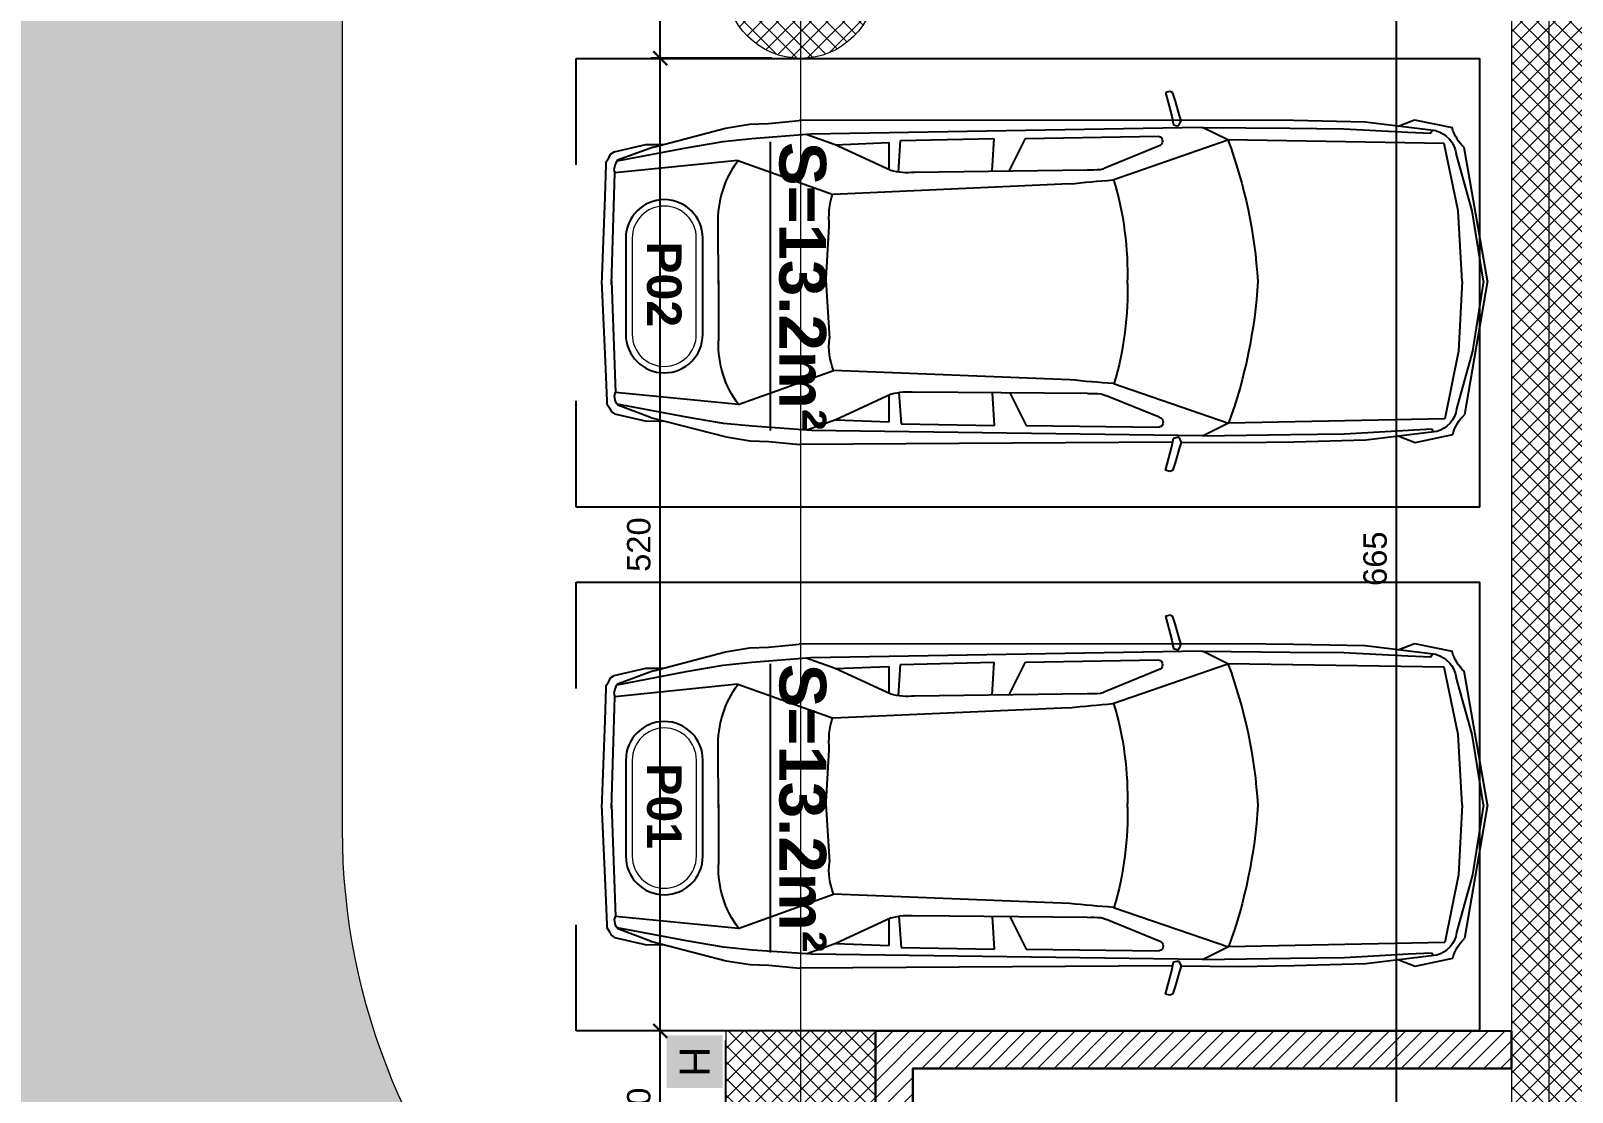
# Model space of a CAD drawing. Header units: centimetres. Extents: x 60496 to 66049, y -55119 to -48212.
# Drawn here: x 64201 to 65025, y -51265 to -50698 of the extents above; entities that cross this region are included whole.
import ezdxf
from ezdxf.enums import TextEntityAlignment as Align

# ---------------------------------------------------------------- set-up
doc = ezdxf.new("R2010")
doc.units = ezdxf.units.CM
doc.header["$LTSCALE"] = 50
doc.header["$MEASUREMENT"] = 0
for name, pattern in [('23486-A01$0${ Chain Double-Dash }', [0]), ('CACHE', [0.375, 0.25, -0.125]), ('CONTINU', [0])]:
    doc.linetypes.add(name, pattern=pattern)
doc.layers.get('0').update_dxf_attribs({"color": 8})
for name, color, linetype in [('BETON COUPE', 3, 'CONTINU'), ('COTE 50ème', 1, 'Continuous'), ('FINI', 251, 'Continuous'), ('PILIER', 7, 'Continuous'), ('TEXTE', 7, 'Continuous')]:
    doc.layers.add(name, color=color, linetype=linetype)
for name, color, linetype, lineweight in [('BETON HACHURE', 253, 'Continuous', 13), ('EXISTANT COUPE', 251, 'Continuous', 40), ('MACONNERIE COUPE', 7, 'Continuous', 30), ('MACONNERIE HACHURE', 253, 'Continuous', 13)]:
    doc.layers.add(name, color=color, linetype=linetype, lineweight=lineweight)
doc.layers.add('HORS GEL', color=7, linetype='CACHE', lineweight=15, true_color=0x00661a)
doc.layers.add('New_2D Drafting - General_Pen_No__4', color=252, linetype='Continuous', lineweight=13, true_color=0x696969)
doc.layers.add('HYPALON', color=7, linetype='Continuous', true_color=0xffaa00)
doc.styles.add('BRMNAMES', font='swisseb.ttf', dxfattribs={"height": 20})
doc.styles.add('RS_TEXT_1.50', font='arial.ttf', dxfattribs={"height": 12.5})
doc.styles.add('RS_TXT_50', font='arial.ttf', dxfattribs={"height": 12.5})
doc.dimstyles.new('RS_50CM_LINEAIRE', dxfattribs={"dimscale": 5, "dimtxt": 12.5, "dimasz": 1.5, "dimexe": 1, "dimexo": 2.5, "dimgap": 1, "dimtad": 1, "dimdec": 1, "dimrnd": 0.5, "dimdsep": 46, "dimtxsty": 'RS_TXT_50', "dimblk1": 'ARCHTICK', "dimblk2": 'ARCHTICK', "dimsah": 1, "dimcen": 2.5, "dimdle": 1, "dimclrt": 4, "dimadec": 0, "dimazin": 2, "dimtfac": 1, "dimtdec": 1, "dimtix": 1, "dimtmove": 2, "dimatfit": 3, "dimfxl": 1, "dimtolj": 1, "dimtzin": 0, "dimarcsym": 0})

# ---------------------------------------------------------------- blocks, each defined once
blk = doc.blocks.new('A$Ce9568e5d')
at = {"layer": 'HORS GEL', "linetype": '23486-A01$0${ Chain Double-Dash }', "ltscale": 1.2}
for p, q in [((1995, -1175), (1995, 1580)), ((2395, 1580), (2395, -4150))]:
    blk.add_line(p, q, dxfattribs=at)
blk = doc.blocks.new('_ArchTick')
at = {"color": 0, "linetype": 'ByBlock', "const_width": 0.15}
blk.add_lwpolyline([(-0.5, -0.5), (0.5, 0.5)], dxfattribs=at)
blk = doc.blocks.new('*D1332')
at = {"layer": 'COTE 50ème', "color": 0, "lineweight": -2, "ltscale": 0.5, "transparency": 16777216}
for p, q in [((64537.82, -51317.36), (64537.82, -51227.36)), ((64560.45, -51232.36), (64532.82, -51232.36)), ((64560.45, -51312.36), (64532.82, -51312.36))]:
    blk.add_line(p, q, dxfattribs=at)
at = {"layer": 'Defpoints', "color": 0, "ltscale": 0.5, "transparency": 16777216}
for p in [(64537.82, -51232.36), (64572.95, -51232.36), (64572.95, -51312.36)]:
    blk.add_point(p, dxfattribs=at)
at = {"layer": 'COTE 50ème', "color": 0, "lineweight": -2, "ltscale": 0.5, "transparency": 16777216, "xscale": 7.5, "yscale": 7.5, "zscale": 7.5}
for p, rotation in [((64537.82, -51232.36), 90), ((64537.82, -51312.36), 270)]:
    blk.add_blockref('_ArchTick', p, dxfattribs=dict(at, rotation=rotation))
at = {"layer": 'COTE 50ème', "color": 4, "ltscale": 0.5, "transparency": 16777216, "insert": (64526.44, -51272.36), "char_height": 12.5, "attachment_point": 5, "rotation": 90, "style": 'RS_TXT_50'}
blk.add_mtext('\\A1;80', dxfattribs=at)
blk = doc.blocks.new('*D1333')
at = {"layer": 'COTE 50ème', "color": 0, "lineweight": -2, "ltscale": 0.5, "transparency": 16777216}
for p, q in [((64537.82, -51237.36), (64537.82, -50707.26)), ((64597.6, -50712.26), (64532.82, -50712.26)), ((64560.45, -51232.36), (64532.82, -51232.36))]:
    blk.add_line(p, q, dxfattribs=at)
at = {"layer": 'Defpoints', "color": 0, "ltscale": 0.5, "transparency": 16777216}
for p in [(64537.82, -50712.26), (64610.1, -50712.26), (64572.95, -51232.36)]:
    blk.add_point(p, dxfattribs=at)
at = {"layer": 'COTE 50ème', "color": 0, "lineweight": -2, "ltscale": 0.5, "transparency": 16777216, "xscale": 7.5, "yscale": 7.5, "zscale": 7.5}
for p, rotation in [((64537.82, -50712.26), 90), ((64537.82, -51232.36), 270)]:
    blk.add_blockref('_ArchTick', p, dxfattribs=dict(at, rotation=rotation))
at = {"layer": 'COTE 50ème', "color": 4, "ltscale": 0.5, "transparency": 16777216, "insert": (64526.44, -50972.31), "char_height": 12.5, "attachment_point": 5, "rotation": 90, "style": 'RS_TXT_50'}
blk.add_mtext('\\A1;520', dxfattribs=at)
blk = doc.blocks.new('*D1334')
at = {"layer": 'COTE 50ème', "color": 0, "lineweight": -2, "ltscale": 0.5, "transparency": 16777216}
for p, q in [((64600.45, -50632.36), (64532.82, -50632.36)), ((64537.82, -50717.26), (64537.82, -50627.36)), ((64597.6, -50712.26), (64532.82, -50712.26))]:
    blk.add_line(p, q, dxfattribs=at)
at = {"layer": 'Defpoints', "color": 0, "ltscale": 0.5, "transparency": 16777216}
for p in [(64537.82, -50632.36), (64612.95, -50632.36), (64610.1, -50712.26)]:
    blk.add_point(p, dxfattribs=at)
at = {"layer": 'COTE 50ème', "color": 0, "lineweight": -2, "ltscale": 0.5, "transparency": 16777216, "xscale": 7.5, "yscale": 7.5, "zscale": 7.5}
for p, rotation in [((64537.82, -50632.36), 90), ((64537.82, -50712.26), 270)]:
    blk.add_blockref('_ArchTick', p, dxfattribs=dict(at, rotation=rotation))
at = {"layer": 'COTE 50ème', "color": 4, "ltscale": 0.5, "transparency": 16777216, "insert": (64526.44, -50672.31), "char_height": 12.5, "attachment_point": 5, "rotation": 90, "style": 'RS_TXT_50'}
blk.add_mtext('\\A1;80', dxfattribs=at)
blk = doc.blocks.new('*D1348')
at = {"layer": 'COTE 50ème', "color": 0, "lineweight": -2, "ltscale": 0.5, "transparency": 16777216}
for p, q in [((64931.5, -51317.36), (64931.5, -50642.36)), ((64980.45, -50647.36), (64926.5, -50647.36)), ((64980.45, -51312.36), (64926.5, -51312.36))]:
    blk.add_line(p, q, dxfattribs=at)
at = {"layer": 'Defpoints', "color": 0, "ltscale": 0.5, "transparency": 16777216}
for p in [(64931.5, -50647.36), (64992.95, -50647.36), (64992.95, -51312.36)]:
    blk.add_point(p, dxfattribs=at)
at = {"layer": 'COTE 50ème', "color": 0, "lineweight": -2, "ltscale": 0.5, "transparency": 16777216, "xscale": 7.5, "yscale": 7.5, "zscale": 7.5}
for p, rotation in [((64931.5, -50647.36), 90), ((64931.5, -51312.36), 270)]:
    blk.add_blockref('_ArchTick', p, dxfattribs=dict(at, rotation=rotation))
at = {"layer": 'COTE 50ème', "color": 4, "ltscale": 0.5, "transparency": 16777216, "insert": (64920.12, -50979.86), "char_height": 12.5, "attachment_point": 5, "rotation": 90, "style": 'RS_TXT_50'}
blk.add_mtext('\\A1;665', dxfattribs=at)
blk = doc.blocks.new('PILIER')
at = {"color": 252}
blk.add_lwpolyline([(1.563, 1.2), (-1.437, 1.2, 1), (-1.437, -1.2), (1.563, -1.2, 1), (1.563, 1.2, -1)], format="xyb", dxfattribs=at)
at = {"color": 10, "lineweight": 20}
blk.add_lwpolyline([(1.563, 1), (-1.437, 1, 1), (-1.437, -1), (1.563, -1, 1)], format="xyb", close=True, dxfattribs=at)
at = {"color": 7, "style": 'BRMNAMES'}
blk.add_attdef('PILIER_TEXTE', text='', height=1.076, dxfattribs=at).set_placement((0, 0), align=Align.MIDDLE_CENTER)

msp = doc.modelspace()

# ---------------------------------------------------------------- hatches: boundary and pattern name
at = {"layer": 'BETON HACHURE', "transparency": 33554585}
h = msp.add_hatch(dxfattribs=at)
h.set_pattern_fill('ANSI37', color=256, scale=50, angle=270, style=0)
h.set_pattern_definition([(315, (-1160.4855, 19655.393), (4.4194174, 4.4194174), []), (45, (-1160.4855, 19655.393), (-4.4194174, 4.4194174), [])])
h.paths.add_polyline_path([(62772.95, -51847.22), (62797.95, -51847.22), (62797.95, -52172.22), (62772.95, -52172.22)], flags=0)
h.paths.add_polyline_path([(62772.95, -51847.22), (62797.95, -51847.22), (62797.95, -52172.22), (62772.95, -52172.22)], flags=0)
h.paths.add_polyline_path([(64952.95, -51987.36), (64952.95, -52037.36), (65032.95, -52037.36), (65032.95, -51987.36)], flags=0)
h.paths.add_polyline_path([(64572.95, -51987.36), (64572.95, -52037.36), (64652.95, -52037.36), (64652.95, -51987.36)], flags=0)
edge = h.paths.add_edge_path(flags=0)
edge.add_arc((64612.95, -50672.36), 40, 0, 360)
edge = h.paths.add_edge_path(flags=0)
edge.add_arc((64612.95, -49997.36), 40, 0, 360)
edge = h.paths.add_edge_path(flags=0)
edge.add_arc((64612.95, -51272.36), 40, 0, 360)
h.paths.add_polyline_path([(65692.87, -49527.22), (61269.11, -49527.22), (60879.82, -54263.92), (65445.45, -54713.51), (65692.87, -54713.51)])
edge = h.paths.add_edge_path(flags=0)
edge.add_arc((64612.95, -51272.36), 40, 0, 360)
h.paths.add_polyline_path([(63397.95, -49552.22), (63397.95, -49972.36), (63422.95, -49972.36), (63422.95, -49552.22), (64992.96, -49552.22), (64992.95, -51312.36), (65032.95, -51312.36), (65032.95, -49552.22), (65667.87, -49552.22), (65667.87, -53452.22), (65032.95, -53452.22), (65032.95, -52057.36), (64992.95, -52057.36), (64992.95, -53477.22), (65667.87, -53477.22), (65667.87, -54685.93), (65459.18, -54688.51), (64660.45, -54610.07), (64660.45, -54122.36), (64635.45, -54122.36), (64635.45, -54607.62), (63330.45, -54479.46), (63330.45, -54122.36), (63305.45, -54122.36), (63305.45, -54477.01), (62117.95, -54360.39), (62117.95, -54122.36), (62067.95, -54122.36), (62067.95, -54355.48), (60906.75, -54241.45), (61082.14, -52107.36), (61287.95, -52107.36), (61287.95, -52057.36), (61086.25, -52057.36), (61088.1, -52037.36), (61287.95, -52037.36), (61287.95, -51987.36), (61092.01, -51987.36), (61148.71, -51297.36), (61287.95, -51297.36), (61287.95, -51247.36), (61152.82, -51247.36), (61198.03, -50697.36), (61287.95, -50697.36), (61287.95, -50647.36), (61202.13, -50647.36), (61292.14, -49552.22), (62070.45, -49552.22), (62070.45, -49972.36), (62095.45, -49972.36), (62095.45, -49552.22)], flags=16)
h.paths.add_polyline_path([(64572.95, -51232.36), (64572.95, -51312.36), (64652.95, -51312.36), (64652.95, -51232.36)], flags=0)
at = {"layer": 'HYPALON', "linetype": 'Continuous', "lineweight": 0, "true_color": 0xed1f24}
msp.add_hatch(color=240, dxfattribs=at).paths.add_polyline_path([(64541.27, -51234.76), (64541.27, -51262.9), (64571.24, -51262.9), (64571.24, -51234.76)])
at = {"layer": 'MACONNERIE HACHURE'}
h = msp.add_hatch(dxfattribs=at)
h.set_pattern_fill('ANSI31', color=256, scale=50, style=0)
h.set_pattern_definition([(45, (0, 9369.2044), (-4.4194174, 4.4194174), [])])
h.paths.add_polyline_path([(61287.95, -54067.36), (61312.95, -54067.36), (61312.95, -54083.38), (61287.95, -54083.63)])
h.paths.add_polyline_path([(62267.95, -50672.36), (62617.95, -50672.36), (62617.95, -50647.36), (62267.95, -50647.36)])
h.paths.add_polyline_path([(62167.95, -50672.36), (62157.95, -50672.36), (62157.95, -50647.36), (62167.95, -50647.36)])
h.paths.add_polyline_path([(63492.95, -53447.36), (63852.95, -53447.36), (63852.95, -53422.36), (63492.95, -53422.36)])
h.paths.add_polyline_path([(63402.95, -53447.36), (63392.95, -53447.36), (63392.95, -53422.36), (63402.95, -53422.36)])
h.paths.add_polyline_path([(62252.95, -52037.36), (62522.95, -52037.36), (62522.95, -52012.36), (62252.95, -52012.36)])
h.paths.add_polyline_path([(63487.95, -52082.36), (63757.95, -52082.36), (63757.95, -52057.36), (63487.95, -52057.36)])
h.paths.add_polyline_path([(61175.41, -53887.22), (60935.87, -53887.22), (60937.92, -53862.22), (61175.41, -53862.22)])
h.paths.add_polyline_path([(61287.95, -54017.36), (61287.95, -53887.22), (61265.41, -53887.22), (61265.41, -53862.22), (61312.95, -53862.22), (61312.95, -54017.36)])
h.paths.add_polyline_path([(61287.95, -54173.63), (61312.95, -54173.63), (61312.95, -54281.34), (61287.95, -54278.88)])
h.paths.add_polyline_path([(60919.84, -54067.36), (60921.89, -54042.36), (61287.95, -54042.36), (61287.95, -54067.36)])
h.paths.add_polyline_path([(65012.95, -52057.36), (65032.95, -52057.36), (65032.95, -52037.36), (65012.95, -52037.36)])
h.paths.add_polyline_path([(63467.95, -52057.36), (63487.95, -52057.36), (63487.95, -52037.36), (63467.95, -52037.36)])
h.paths.add_polyline_path([(62652.95, -52057.36), (62672.95, -52057.36), (62672.95, -52037.36), (62652.95, -52037.36)])
h.paths.add_polyline_path([(62122.95, -52087.36), (62142.95, -52087.36), (62142.95, -52037.36), (62122.95, -52037.36)])
h.paths.add_polyline_path([(63085.45, -51987.36), (63085.45, -52097.36), (63105.45, -52097.36), (63105.45, -52007.36), (63337.95, -52007.36), (63337.95, -51987.36)])
h.paths.add_polyline_path([(63085.45, -52297.36), (63105.45, -52297.36), (63105.45, -52217.36), (63462.95, -52217.36), (63462.95, -52197.36), (63105.45, -52197.36), (63105.45, -52187.36), (63085.45, -52187.36)])
h.paths.add_polyline_path([(63085.45, -52497.36), (63105.45, -52497.36), (63105.45, -52417.36), (63462.95, -52417.36), (63462.95, -52397.36), (63105.45, -52397.36), (63105.45, -52387.36), (63085.45, -52387.36)])
h.paths.add_polyline_path([(62925.45, -52797.36), (62925.45, -52787.36), (62905.45, -52787.36), (62905.45, -52797.36), (62672.95, -52797.36), (62672.95, -52817.36), (63357.95, -52817.36), (63357.95, -52797.36), (63105.45, -52797.36), (63105.45, -52787.36), (63085.45, -52787.36), (63085.45, -52797.36)])
h.paths.add_polyline_path([(62925.45, -52697.36), (62925.45, -52587.36), (62905.45, -52587.36), (62905.45, -52597.36), (62542.95, -52597.36), (62542.95, -52617.36), (62905.45, -52617.36), (62905.45, -52697.36)])
h.paths.add_polyline_path([(62925.45, -52497.36), (62925.45, -52387.36), (62905.45, -52387.36), (62905.45, -52397.36), (62542.95, -52397.36), (62542.95, -52417.36), (62905.45, -52417.36), (62905.45, -52497.36)])
h.paths.add_polyline_path([(62925.45, -52187.36), (62905.45, -52187.36), (62905.45, -52197.36), (62542.95, -52197.36), (62542.95, -52217.36), (62905.45, -52217.36), (62905.45, -52297.36), (62925.45, -52297.36)])
h.paths.add_polyline_path([(62925.45, -51977.36), (62905.45, -51977.36), (62905.45, -51987.36), (62672.95, -51987.36), (62672.95, -52007.36), (62905.45, -52007.36), (62905.45, -52097.36), (62925.45, -52097.36)])
h.paths.add_polyline_path([(62905.45, -51887.36), (62925.45, -51887.36), (62925.45, -51777.36), (62905.45, -51777.36), (62905.45, -51787.36), (62547.95, -51787.36), (62547.95, -51807.36), (62905.45, -51807.36)])
h.paths.add_polyline_path([(63852.95, -52777.36), (63877.95, -52777.36), (63877.95, -52797.36), (63852.95, -52797.36)])
h.paths.add_polyline_path([(62617.95, -51317.36), (62642.95, -51317.36), (62642.95, -51297.36), (62617.95, -51297.36)])
h.paths.add_polyline_path([(63852.95, -52677.36), (63852.95, -52637.36), (63757.95, -52637.36), (63757.95, -52562.36), (63782.95, -52562.36), (63782.95, -52627.36), (63852.95, -52627.36), (63852.95, -52541.36), (63782.95, -52541.36), (63782.95, -52516.36), (63877.95, -52516.36), (63877.95, -52677.36)])
h.paths.add_polyline_path([(62617.95, -51417.36), (62617.95, -51457.36), (62522.95, -51457.36), (62522.95, -51532.36), (62547.95, -51532.36), (62547.95, -51467.36), (62617.95, -51467.36), (62617.95, -51553.36), (62547.95, -51553.36), (62547.95, -51578.36), (62905.45, -51578.36), (62905.45, -51687.36), (62925.45, -51687.36), (62925.45, -51558.36), (62642.95, -51558.36), (62642.95, -51417.36)])
h.paths.add_polyline_path([(64672.95, -51934.86), (64652.95, -51934.86), (64652.95, -52037.36), (64952.95, -52037.36), (64952.95, -52017.36), (64672.95, -52017.36)])
h.paths.add_polyline_path([(64672.95, -51334.86), (64652.95, -51334.86), (64652.95, -51232.36), (64992.95, -51232.37), (64992.95, -51252.36), (64672.95, -51252.36)])
h.paths.add_polyline_path([(62522.95, -53323.39), (62542.95, -53323.39), (62542.95, -52847.36), (62522.95, -52847.36)])
h.paths.add_polyline_path([(62097.95, -53222.36), (62117.95, -53222.36), (62117.95, -52927.36), (62097.95, -52927.36)])
h.paths.add_polyline_path([(62201.29, -51192.36), (62157.95, -51192.36), (62157.95, -51152.36), (62201.29, -51152.36)])
h.paths.add_polyline_path([(62367.95, -51192.36), (62327.95, -51192.36), (62327.95, -51152.36), (62367.95, -51152.36)])
h.paths.add_polyline_path([(62574.62, -51192.36), (62617.95, -51192.36), (62617.95, -51152.36), (62574.62, -51152.36)])
h.paths.add_polyline_path([(62407.95, -51192.36), (62447.95, -51192.36), (62447.95, -51152.36), (62407.95, -51152.36)])
h.paths.add_polyline_path([(63809.62, -52902.36), (63852.95, -52902.36), (63852.95, -52942.36), (63809.62, -52942.36)])
h.paths.add_polyline_path([(63642.95, -52902.36), (63682.95, -52902.36), (63682.95, -52942.36), (63642.95, -52942.36)])
h.paths.add_polyline_path([(63436.29, -52902.36), (63392.95, -52902.36), (63392.95, -52942.36), (63436.29, -52942.36)])
h.paths.add_polyline_path([(63602.95, -52902.36), (63562.95, -52902.36), (63562.95, -52942.36), (63602.95, -52942.36)])
h.paths.add_polyline_path([(62356.29, -52412.36), (62332.95, -52412.36), (62332.95, -52392.36), (62356.29, -52392.36)])
h.paths.add_polyline_path([(62522.95, -52412.36), (62482.95, -52412.36), (62482.95, -52392.36), (62522.95, -52392.36)])
h.paths.add_polyline_path([(62141.29, -52412.36), (62117.95, -52412.36), (62117.95, -52392.36), (62141.29, -52392.36)])
h.paths.add_polyline_path([(62307.95, -52412.36), (62267.95, -52412.36), (62267.95, -52392.36), (62307.95, -52392.36)])
h.paths.add_polyline_path([(62097.95, -52518.36), (62117.95, -52518.36), (62117.95, -52412.36), (62097.95, -52412.36)])
h.paths.add_polyline_path([(62097.95, -52797.36), (62117.95, -52797.36), (62117.95, -52737.36), (62097.95, -52737.36)])
h.paths.add_polyline_path([(62522.95, -52797.36), (62542.95, -52797.36), (62542.95, -52412.36), (62522.95, -52412.36)])
h.paths.add_polyline_path([(63392.95, -52797.36), (63392.95, -52637.36), (63487.95, -52637.36), (63487.95, -52562.36), (63462.95, -52562.36), (63462.95, -52627.36), (63392.95, -52627.36), (63392.95, -52541.36), (63462.95, -52541.36), (63462.95, -52516.36), (63367.95, -52516.36), (63367.95, -52597.36), (63105.45, -52597.36), (63105.45, -52587.36), (63085.45, -52587.36), (63085.45, -52697.36), (63105.45, -52697.36), (63105.45, -52617.36), (63367.95, -52617.36), (63367.95, -52797.36)])
h.paths.add_polyline_path([(62157.95, -51297.36), (62157.95, -51457.36), (62252.95, -51457.36), (62252.95, -51532.36), (62227.95, -51532.36), (62227.95, -51467.36), (62157.95, -51467.36), (62157.95, -51553.36), (62227.95, -51553.36), (62227.95, -51578.36), (62132.95, -51578.36), (62132.95, -51297.36)])
at = {"layer": 'New_2D Drafting - General_Pen_No__4', "linetype": 'Continuous', "lineweight": 0, "true_color": 0xc7c8ca, "transparency": 33554546}
h = msp.add_hatch(color=9, dxfattribs=at)
edge = h.paths.add_edge_path()
edge.add_line((64367.95, -51124.86), (64367.95, -50634.86))
edge.add_arc((63907.95, -50634.86), 460, 0, 90)
edge.add_line((63907.95, -50174.86), (62122.95, -50174.86))
edge.add_arc((62122.95, -50634.86), 460, 90, 180)
edge.add_line((61662.95, -50634.86), (61662.95, -53323.54))
edge.add_arc((62122.95, -53323.54), 460, 180, 266.91954)
edge.add_line((62098.23, -53782.88), (64199.36, -53895.95))
edge.add_line((64199.36, -53895.95), (64906.1, -53933.99))
edge.add_arc((64899.76, -54067.76), 133.92, 4.03594, 87.28895, ccw=False)
edge.add_line((65033.35, -54058.33), (65587.47, -54035.81))
edge.add_arc((64922.41, -54349.93), 735.52, 25.28163, 89.98749)
edge.add_line((64922.57, -53614.41), (64699.15, -53602.39))
edge.add_arc((64717.95, -53252.89), 350, 180, 266.91954, ccw=False)
edge.add_line((64367.95, -53252.89), (64367.95, -52144.86))
edge.add_arc((64717.95, -52144.86), 350, 90, 180, ccw=False)
edge.add_line((64717.95, -51794.86), (64722.95, -51794.86))
edge.add_arc((64722.95, -52144.86), 350, 6.15064, 90, ccw=False)
edge.add_line((65070.94, -52107.36), (65667.87, -52107.36))
edge.add_line((65667.87, -52107.36), (65667.87, -49527.22))
edge.add_line((65667.87, -49527.22), (65072.95, -49527.22))
edge.add_line((65072.95, -49527.22), (65072.95, -51124.86))
edge.add_arc((64722.95, -51124.86), 350, -90, 0, ccw=False)
edge.add_line((64722.95, -51474.86), (64717.95, -51474.86))
edge.add_arc((64717.95, -51124.86), 350, 180, 270, ccw=False)
edge = h.paths.add_edge_path(flags=16)
edge.add_arc((63697.95, -53198), 350, -93.08046, 0, ccw=False)
edge.add_line((63679.15, -53547.49), (62314.15, -53474.03))
edge.add_arc((62332.95, -53124.54), 350, 180, 266.91954, ccw=False)
edge.add_line((61982.95, -53124.54), (61982.95, -50844.86))
edge.add_arc((62332.95, -50844.86), 350, 90, 180, ccw=False)
edge.add_line((62332.95, -50494.86), (63697.95, -50494.86))
edge.add_arc((63697.95, -50844.86), 350, 0, 90, ccw=False)
edge.add_line((64047.95, -50844.86), (64047.95, -53198))

# ---------------------------------------------------------------- linework, layer by layer
at = {"layer": 'BETON COUPE', "lineweight": 5}
msp.add_lwpolyline([(61287.95, -51297.36), (61287.95, -51247.36), (61152.82, -51247.36), (61198.03, -50697.36), (61287.95, -50697.36), (61287.95, -50647.36), (61202.13, -50647.36), (61292.14, -49552.22), (62070.45, -49552.22), (62070.45, -49972.36), (62095.45, -49972.36), (62095.45, -49552.22), (63397.95, -49552.22), (63397.95, -49972.36), (63422.95, -49972.36), (63422.95, -49552.22), (64992.96, -49552.22), (64992.95, -51312.36)], dxfattribs=at)
msp.add_lwpolyline([(64572.95, -51232.36), (64572.95, -51312.36), (64652.95, -51312.36), (64652.95, -51232.36)], close=True, dxfattribs=at)
at = {"layer": 'BETON COUPE', "lineweight": 5, "ltscale": 0.5}
msp.add_circle((64612.95, -50672.36), 40, dxfattribs=at)
at = {"layer": 'EXISTANT COUPE', "lineweight": 5}
for points in [[(65627.87, -52107.36), (65627.87, -49527.22), (65072.95, -49527.22), (65072.95, -51124.86, -0.414214), (64722.95, -51474.86)], [(64717.95, -51474.86, -0.414214), (64367.95, -51124.86), (64367.95, -51124.86), (64367.95, -50634.86, 0.414214), (63907.95, -50174.86), (62122.95, -50174.86, 0.414214), (61662.95, -50634.86), (61662.95, -53323.54, 0.398553)]]:
    msp.add_lwpolyline(points, format="xyb", dxfattribs=at)
at = {"layer": 'FINI'}
for p, q in [((64492.95, -50769.2), (64492.95, -50712.36)), ((64492.95, -50712.36), (64976.11, -50712.36)), ((64976.11, -50952.36), (64976.11, -50712.36)), ((64808.06, -50730.57), (64811.4, -50743.34)), ((64810.34, -50730.09), (64808.08, -50730.68)), ((64811.71, -50730.53), (64810.34, -50730.09)), ((64812.18, -50731.44), (64811.71, -50730.53)), ((64813.13, -50734.63), (64812.18, -50731.44)), ((64815.5, -50742.83), (64813.13, -50734.63)), ((64534.24, -50759.77), (64572.76, -50749.67)), ((64572.76, -50749.67), (64585.59, -50747.52)), ((64585.59, -50747.52), (64595.65, -50747.17)), ((64595.65, -50747.17), (64612.13, -50745.52)), ((64846.7, -50745.33), (64612.13, -50745.52)), ((64827.45, -50749.23), (64618.45, -50752.91)), ((64811.89, -50745.66), (64811.38, -50745.66)), ((64811.4, -50743.34), (64812.36, -50747.9)), ((64812.36, -50747.9), (64814.19, -50748.34)), ((64814.19, -50748.34), (64815.11, -50748.33)), ((64815.11, -50748.33), (64816.45, -50745.57)), ((64816.45, -50745.57), (64815.5, -50742.83)), ((64827.45, -50749.23), (64874.54, -50749.75)), ((64841.39, -50755.98), (64827.83, -50749.24)), ((64876.41, -50745.65), (64846.7, -50745.33)), ((64874.54, -50749.75), (64903.34, -50750.06)), ((64914.81, -50746.52), (64876.41, -50745.65)), ((64903.34, -50750.06), (64937.62, -50751.8)), ((64952.71, -50751.05), (64914.81, -50746.52)), ((64932.48, -50748.63), (64941.09, -50745.17)), ((64941.09, -50745.17), (64961.25, -50749.37)), ((64949.96, -50752.39), (64950.76, -50750.82)), ((64513.18, -50762.28), (64530.14, -50758.35)), ((64530.14, -50758.35), (64539.27, -50758.45)), ((64571.31, -50756.97), (64551.61, -50760.41)), ((64586.87, -50755.31), (64571.31, -50756.97)), ((64618.45, -50752.91), (64586.87, -50755.31)), ((64631.36, -50758.54), (64615.94, -50753.1)), ((64631.36, -50758.54), (64660, -50757.42)), ((64661.09, -50772.27), (64631.36, -50758.54)), ((64660, -50757.42), (64660.03, -50771.65)), ((64665.2, -50773.12), (64666.36, -50756.35)), ((64666.36, -50756.35), (64716.22, -50755.18)), ((64716.22, -50755.18), (64715.22, -50772.74)), ((64724.5, -50772.62), (64733.19, -50755.15)), ((64733.19, -50755.15), (64804.26, -50753.94)), ((64779.91, -50777.33), (64841.39, -50755.98)), ((64957.03, -50757.87), (64841.39, -50755.98)), ((64937.62, -50751.8), (64949.96, -50752.39)), ((64964.53, -50793.92), (64957.03, -50757.87)), ((64509.01, -50767.72), (64510.4, -50765.45)), ((64510.4, -50765.45), (64511.34, -50763.63)), ((64511.34, -50763.63), (64513.18, -50762.28)), ((64579.41, -50766.92), (64513.64, -50773.63)), ((64514.96, -50766.87), (64514.03, -50768.23)), ((64551.61, -50760.41), (64514.6, -50767.4)), ((64534.24, -50759.77), (64514.96, -50766.87)), ((64579.27, -50766.93), (64630.35, -50785.06)), ((64804.27, -50759.24), (64775.65, -50770.97)), ((64971.95, -50793.9), (64963.4, -50763.16)), ((64980.21, -50831.38), (64967.64, -50759.97)), ((64508.36, -50786.38), (64508.99, -50769.09)), ((64508.99, -50769.09), (64509.01, -50767.72)), ((64511.83, -50833.33), (64513.64, -50773.63)), ((64513.56, -50769.6), (64513.08, -50771.88)), ((64513.08, -50771.88), (64513.64, -50773.63)), ((64514.03, -50768.23), (64513.56, -50769.6)), ((64766.11, -50772.05), (64673.82, -50773.3)), ((64756.58, -50779.5), (64630.35, -50785.06)), ((64506.54, -50833.34), (64508.36, -50786.38)), ((64966.63, -50831.41), (64964.53, -50793.92)), ((64978.11, -50831.39), (64971.95, -50793.9)), ((64568.92, -50833.21), (64568.86, -50801.1)), ((64626.44, -50833.11), (64628.26, -50802.04)), ((64506.53, -50831.38), (64508.55, -50878.34)), ((64511.83, -50831.37), (64513.88, -50891.06)), ((64568.92, -50831.25), (64568.98, -50863.36)), ((64626.44, -50831.12), (64628.39, -50862.18)), ((64966.63, -50831.41), (64964.68, -50868.91)), ((64980.21, -50831.38), (64967.94, -50902.85)), ((64978.11, -50831.39), (64972.11, -50868.9)), ((64964.68, -50868.91), (64957.33, -50904.99)), ((64972.11, -50868.9), (64963.69, -50899.68)), ((64508.55, -50878.34), (64509.25, -50895.62)), ((64579.54, -50897.49), (64630.54, -50879.15)), ((64756.79, -50884.19), (64630.54, -50879.15)), ((64665.44, -50890.95), (64666.67, -50907.72)), ((64766.36, -50891.6), (64674.06, -50890.73)), ((64780.14, -50886.27), (64841.71, -50907.36)), ((64492.95, -50952.36), (64492.95, -50895.52)), ((64509.25, -50895.62), (64509.27, -50896.99)), ((64509.27, -50896.99), (64510.68, -50899.26)), ((64513.33, -50892.82), (64513.88, -50891.06)), ((64513.82, -50895.09), (64513.33, -50892.82)), ((64514.3, -50896.46), (64513.82, -50895.09)), ((64579.68, -50897.5), (64513.88, -50891.06)), ((64515.23, -50897.82), (64514.3, -50896.46)), ((64551.91, -50904.13), (64514.87, -50897.29)), ((64532.71, -50904.41), (64515.23, -50897.82)), ((64661.33, -50891.82), (64631.66, -50905.67)), ((64660.3, -50906.67), (64660.27, -50892.31)), ((64716.53, -50908.67), (64715.46, -50891.12)), ((64724.74, -50891.21), (64733.51, -50908.64)), ((64804.57, -50904.25), (64775.91, -50892.64)), ((64510.68, -50899.26), (64511.62, -50901.07)), ((64511.62, -50901.07), (64513.47, -50902.42)), ((64513.47, -50902.42), (64530.45, -50906.28)), ((64530.45, -50906.28), (64539.44, -50906.14)), ((64532.71, -50904.41), (64573.1, -50914.78)), ((64571.62, -50907.49), (64551.91, -50904.13)), ((64631.66, -50905.67), (64616.27, -50911.17)), ((64631.66, -50905.67), (64660.3, -50906.67)), ((64841.71, -50907.36), (64828.18, -50914.16)), ((64957.33, -50904.99), (64841.71, -50907.36)), ((64587.19, -50909.08), (64571.62, -50907.49)), ((64573.1, -50914.78), (64585.94, -50916.88)), ((64618.78, -50911.35), (64587.19, -50909.08)), ((64827.79, -50914.16), (64618.78, -50911.35)), ((64666.67, -50907.72), (64716.53, -50908.67)), ((64733.51, -50908.64), (64804.58, -50909.55)), ((64811.4, -50919.94), (64812.36, -50915.37)), ((64812.36, -50915.37), (64814.19, -50914.94)), ((64814.19, -50914.94), (64815.11, -50914.95)), ((64815.11, -50914.95), (64816.45, -50917.7)), ((64827.79, -50914.16), (64874.88, -50913.46)), ((64874.88, -50913.46), (64903.68, -50913.02)), ((64903.68, -50913.02), (64937.95, -50911.14)), ((64953.05, -50911.83), (64915.16, -50916.51)), ((64932.82, -50914.33), (64941.45, -50917.76)), ((64937.95, -50911.14), (64950.28, -50910.5)), ((64941.45, -50917.76), (64961.59, -50913.47)), ((64950.28, -50910.5), (64951.1, -50912.07)), ((64585.94, -50916.88), (64596, -50917.18)), ((64596, -50917.18), (64612.49, -50918.76)), ((64811.38, -50917.61), (64612.49, -50918.76)), ((64808.06, -50932.7), (64811.4, -50919.94)), ((64811.89, -50917.61), (64811.38, -50917.61)), ((64815.5, -50920.44), (64813.13, -50928.64)), ((64816.45, -50917.7), (64815.5, -50920.44)), ((64847.05, -50917.99), (64816.45, -50917.66)), ((64876.77, -50917.54), (64847.05, -50917.99)), ((64915.16, -50916.51), (64876.77, -50917.54)), ((64812.18, -50931.83), (64811.71, -50932.74)), ((64813.13, -50928.64), (64812.18, -50931.83)), ((64810.34, -50933.18), (64808.08, -50932.6)), ((64811.71, -50932.74), (64810.34, -50933.18)), ((64976.11, -50952.36), (64492.95, -50952.36)), ((64492.95, -51049.2), (64492.95, -50992.36)), ((64492.95, -50992.36), (64976.11, -50992.36)), ((64976.11, -51232.36), (64976.11, -50992.36)), ((64808.06, -51010.57), (64811.4, -51023.34)), ((64810.34, -51010.09), (64808.08, -51010.68)), ((64811.71, -51010.53), (64810.34, -51010.09)), ((64812.18, -51011.44), (64811.71, -51010.53)), ((64813.13, -51014.63), (64812.18, -51011.44)), ((64815.5, -51022.83), (64813.13, -51014.63)), ((64816.45, -51025.57), (64815.5, -51022.83)), ((64534.24, -51039.77), (64572.76, -51029.67)), ((64572.76, -51029.67), (64585.59, -51027.52)), ((64585.59, -51027.52), (64595.65, -51027.17)), ((64595.65, -51027.17), (64612.13, -51025.52)), ((64846.7, -51025.33), (64612.13, -51025.52)), ((64827.45, -51029.23), (64618.45, -51032.91)), ((64811.89, -51025.66), (64811.38, -51025.66)), ((64811.4, -51023.34), (64812.36, -51027.9)), ((64812.36, -51027.9), (64814.19, -51028.34)), ((64814.19, -51028.34), (64815.11, -51028.33)), ((64815.11, -51028.33), (64816.45, -51025.57)), ((64827.45, -51029.23), (64874.54, -51029.75)), ((64841.39, -51035.98), (64827.83, -51029.24)), ((64876.41, -51025.65), (64846.7, -51025.33)), ((64874.54, -51029.75), (64903.34, -51030.06)), ((64914.81, -51026.52), (64876.41, -51025.65)), ((64903.34, -51030.06), (64937.62, -51031.8)), ((64952.71, -51031.05), (64914.81, -51026.52)), ((64932.48, -51028.63), (64941.09, -51025.17)), ((64941.09, -51025.17), (64961.25, -51029.37)), ((64949.96, -51032.39), (64950.76, -51030.82)), ((64513.18, -51042.28), (64530.14, -51038.35)), ((64530.14, -51038.35), (64539.27, -51038.45)), ((64571.31, -51036.97), (64551.61, -51040.41)), ((64586.87, -51035.31), (64571.31, -51036.97)), ((64618.45, -51032.91), (64586.87, -51035.31)), ((64631.36, -51038.54), (64615.94, -51033.1)), ((64631.36, -51038.54), (64660, -51037.42)), ((64661.09, -51052.27), (64631.36, -51038.54)), ((64660, -51037.42), (64660.03, -51051.65)), ((64665.2, -51053.12), (64666.36, -51036.35)), ((64666.36, -51036.35), (64716.22, -51035.18)), ((64716.22, -51035.18), (64715.22, -51052.74)), ((64724.5, -51052.62), (64733.19, -51035.15)), ((64733.19, -51035.15), (64804.26, -51033.94)), ((64804.27, -51039.24), (64775.65, -51050.97)), ((64779.91, -51057.33), (64841.39, -51035.98)), ((64957.03, -51037.87), (64841.39, -51035.98)), ((64937.62, -51031.8), (64949.96, -51032.39)), ((64964.53, -51073.92), (64957.03, -51037.87)), ((64509.01, -51047.72), (64510.4, -51045.45)), ((64510.4, -51045.45), (64511.34, -51043.63)), ((64511.34, -51043.63), (64513.18, -51042.28)), ((64579.41, -51046.92), (64513.64, -51053.63)), ((64514.96, -51046.87), (64514.03, -51048.23)), ((64551.61, -51040.41), (64514.6, -51047.4)), ((64534.24, -51039.77), (64514.96, -51046.87)), ((64579.27, -51046.93), (64630.35, -51065.06)), ((64971.95, -51073.9), (64963.4, -51043.16)), ((64980.21, -51111.38), (64967.64, -51039.97)), ((64508.36, -51066.38), (64508.99, -51049.09)), ((64508.99, -51049.09), (64509.01, -51047.72)), ((64511.83, -51113.33), (64513.64, -51053.63)), ((64513.56, -51049.6), (64513.08, -51051.88)), ((64513.08, -51051.88), (64513.64, -51053.63)), ((64514.03, -51048.23), (64513.56, -51049.6)), ((64766.11, -51052.05), (64673.82, -51053.3)), ((64756.58, -51059.5), (64630.35, -51065.06)), ((64506.54, -51113.34), (64508.36, -51066.38)), ((64966.63, -51111.41), (64964.53, -51073.92)), ((64978.11, -51111.39), (64971.95, -51073.9)), ((64568.92, -51113.21), (64568.86, -51081.1)), ((64626.44, -51113.11), (64628.26, -51082.04)), ((64506.53, -51111.38), (64508.55, -51158.34)), ((64511.83, -51111.37), (64513.88, -51171.06)), ((64568.92, -51111.25), (64568.98, -51143.36)), ((64626.44, -51111.12), (64628.39, -51142.18)), ((64966.63, -51111.41), (64964.68, -51148.91)), ((64980.21, -51111.38), (64967.94, -51182.85)), ((64978.11, -51111.39), (64972.11, -51148.9)), ((64964.68, -51148.91), (64957.33, -51184.99)), ((64972.11, -51148.9), (64963.69, -51179.68)), ((64508.55, -51158.34), (64509.25, -51175.62)), ((64579.54, -51177.49), (64630.54, -51159.15)), ((64756.79, -51164.19), (64630.54, -51159.15)), ((64513.33, -51172.82), (64513.88, -51171.06)), ((64579.68, -51177.5), (64513.88, -51171.06)), ((64665.44, -51170.95), (64666.67, -51187.72)), ((64766.36, -51171.6), (64674.06, -51170.73)), ((64716.53, -51188.67), (64715.46, -51171.12)), ((64780.14, -51166.27), (64841.71, -51187.36)), ((64492.95, -51232.36), (64492.95, -51175.52)), ((64509.25, -51175.62), (64509.27, -51176.99)), ((64509.27, -51176.99), (64510.68, -51179.26)), ((64510.68, -51179.26), (64511.62, -51181.07)), ((64513.82, -51175.09), (64513.33, -51172.82)), ((64514.3, -51176.46), (64513.82, -51175.09)), ((64515.23, -51177.82), (64514.3, -51176.46)), ((64551.91, -51184.13), (64514.87, -51177.29)), ((64532.71, -51184.41), (64515.23, -51177.82)), ((64661.33, -51171.82), (64631.66, -51185.67)), ((64660.3, -51186.67), (64660.27, -51172.31)), ((64724.74, -51171.21), (64733.51, -51188.64)), ((64804.57, -51184.25), (64775.91, -51172.64)), ((64511.62, -51181.07), (64513.47, -51182.42)), ((64513.47, -51182.42), (64530.45, -51186.28)), ((64530.45, -51186.28), (64539.44, -51186.14)), ((64532.71, -51184.41), (64573.1, -51194.78)), ((64571.62, -51187.49), (64551.91, -51184.13)), ((64587.19, -51189.08), (64571.62, -51187.49)), ((64631.66, -51185.67), (64616.27, -51191.17)), ((64631.66, -51185.67), (64660.3, -51186.67)), ((64841.71, -51187.36), (64828.18, -51194.16)), ((64957.33, -51184.99), (64841.71, -51187.36)), ((64573.1, -51194.78), (64585.94, -51196.88)), ((64618.78, -51191.35), (64587.19, -51189.08)), ((64827.79, -51194.16), (64618.78, -51191.35)), ((64666.67, -51187.72), (64716.53, -51188.67)), ((64733.51, -51188.64), (64804.58, -51189.55)), ((64811.4, -51199.94), (64812.36, -51195.37)), ((64812.36, -51195.37), (64814.19, -51194.94)), ((64814.19, -51194.94), (64815.11, -51194.95)), ((64815.11, -51194.95), (64816.45, -51197.71)), ((64827.79, -51194.16), (64874.88, -51193.46)), ((64874.88, -51193.46), (64903.68, -51193.02)), ((64903.68, -51193.02), (64937.95, -51191.14)), ((64953.05, -51191.83), (64915.16, -51196.51)), ((64932.82, -51194.33), (64941.45, -51197.76)), ((64937.95, -51191.14), (64950.28, -51190.5)), ((64941.45, -51197.76), (64961.59, -51193.47)), ((64950.28, -51190.5), (64951.1, -51192.07)), ((64585.94, -51196.88), (64596, -51197.18)), ((64596, -51197.18), (64612.49, -51198.76)), ((64811.38, -51197.61), (64612.49, -51198.76)), ((64808.06, -51212.7), (64811.4, -51199.94)), ((64811.89, -51197.61), (64811.38, -51197.61)), ((64815.5, -51200.44), (64813.13, -51208.64)), ((64816.45, -51197.71), (64815.5, -51200.44)), ((64847.05, -51197.99), (64816.45, -51197.66)), ((64876.77, -51197.54), (64847.05, -51197.99)), ((64915.16, -51196.51), (64876.77, -51197.54)), ((64812.18, -51211.83), (64811.71, -51212.74)), ((64813.13, -51208.64), (64812.18, -51211.83)), ((64810.34, -51213.18), (64808.08, -51212.6)), ((64811.71, -51212.74), (64810.34, -51213.18)), ((64976.11, -51232.36), (64492.95, -51232.36))]:
    msp.add_line(p, q, dxfattribs=at)
at = {"layer": 'FINI', "extrusion": (0, 0, -1)}
for centre, major_axis, ratio, start_param, end_param in [((64983.24, -50743.34), (22.79, 0.28), 1, 2.33652, 2.886122), ((64803.74, -50756.59), (-2.56, 0.88), 1, 1.435807, 4.182632), ((64654.86, -50839.82), (-30.21, 230.33), 0.871542, 1.314587, 1.649297), ((64948.64, -50765.43), (14.94, 0.38), 1, -1.269219, -0.12741), ((64622.18, -50799.03), (-53.36, 0.57), 1, -0.04965, 0.632628), ((64670.23, -50738.59), (-34.89, 0.83), 1, 4.585523, 4.953624), ((64768.6, -50691.93), (80.15, 0.77), 0.999999, 1.522288, 1.611465), ((64769.87, -50760.29), (-5.81, 10.66), 1, 3.144817, 3.358791), ((64869.55, -51867.7), (-232.64, 1069.03), 1, 0.110836, 0.132256), ((64617.84, -50826.89), (169.78, 1.6), 1, -0.287391, 0.04404), ((64672.19, -50797.69), (44.14, 0.78), 1, 3.06056, 3.452838), ((64617.86, -50837.38), (169.79, 0.75), 1, -0.03434, 0.297091), ((64654.83, -50824.29), (29.26, 230.45), 0.871538, 1.492296, 1.827005), ((64622.32, -50865.22), (-53.36, 0.48), 1, -0.656582, 0.025696), ((64672.33, -50866.35), (44.24, 1.25), 0.85675, 2.830193, 3.284587), ((64670.62, -50925.46), (34.89, 0.82), 1, 4.466762, 4.834863), ((64865.26, -49795.53), (-1092.99, 48.28), 1, -1.537057, -1.515637), ((64769.17, -50971.71), (80.13, 2.06), 1, 4.702988, 4.792166), ((64770.17, -50903.35), (-12.07, 1.35), 1, 1.736829, 1.950804), ((64804.05, -50906.9), (-2.56, 0.88), 1, 1.435807, 4.182632), ((64948.91, -50897.47), (-14.94, 0.38), 1, 3.264527, 4.406336), ((64983.6, -50919.41), (-22.65, 2.55), 1, 0.151456, 0.701058), ((64948.64, -51045.43), (14.94, 0.38), 1, -1.269219, -0.12741), ((64983.24, -51023.34), (22.79, 0.28), 1, 2.33652, 2.886122), ((64803.74, -51036.59), (-2.56, 0.88), 1, 1.435807, 4.182632), ((64654.86, -51119.82), (-30.21, 230.33), 0.871542, 1.314587, 1.649297), ((64622.18, -51079.03), (-53.36, 0.57), 1, -0.04965, 0.632628), ((64670.23, -51018.59), (-34.89, 0.83), 1, 4.585523, 4.953624), ((64768.6, -50971.93), (80.15, 0.77), 0.999999, 1.522288, 1.611465), ((64769.87, -51040.29), (-5.81, 10.66), 1, 3.144817, 3.358791), ((64869.55, -52147.7), (-232.64, 1069.03), 1, 0.110836, 0.132256), ((64617.84, -51106.89), (169.78, 1.6), 1, -0.287391, 0.04404), ((64672.19, -51077.69), (44.14, 0.78), 1, 3.06056, 3.452838), ((64617.86, -51117.38), (169.79, 0.75), 1, -0.03434, 0.297091), ((64654.83, -51104.29), (29.26, 230.45), 0.871538, 1.492296, 1.827005), ((64622.32, -51145.22), (-53.36, 0.48), 1, -0.656582, 0.025696), ((64672.33, -51146.35), (44.24, 1.25), 0.85675, 2.830193, 3.284587), ((64670.62, -51205.46), (34.89, 0.82), 1, 4.466762, 4.834863), ((64865.26, -50075.53), (-1092.99, 48.28), 1, -1.537057, -1.515637), ((64769.17, -51251.71), (80.13, 2.06), 1, 4.702988, 4.792166), ((64770.17, -51183.35), (-12.07, 1.35), 1, 1.736829, 1.950804), ((64804.05, -51186.9), (-2.56, 0.88), 1, 1.435807, 4.182632), ((64948.91, -51177.47), (-14.94, 0.38), 1, 3.264527, 4.406336), ((64983.6, -51199.41), (-22.65, 2.55), 1, 0.151456, 0.701058)]:
    msp.add_ellipse(centre, major_axis=major_axis, ratio=ratio, start_param=start_param, end_param=end_param, dxfattribs=at)
at = {"layer": 'HYPALON'}
msp.add_line((64572.95, -51307.36), (64572.95, -51237.36), dxfattribs=at)
at = {"layer": 'MACONNERIE COUPE'}
msp.add_lwpolyline([(64672.95, -51334.86), (64652.95, -51334.86), (64652.95, -51232.36), (64992.95, -51232.37), (64992.95, -51252.36), (64672.95, -51252.36)], close=True, dxfattribs=at)

# ---------------------------------------------------------------- block references
at = {"layer": 'MACONNERIE COUPE', "lineweight": 5, "ltscale": 0.5}
msp.add_blockref('A$Ce9568e5d', (62617.95, -50862.36), dxfattribs=at)
at = {"layer": 'PILIER', "xscale": 17.145, "yscale": 17.145, "zscale": 17.145, "rotation": 270}
for p, values in [((64540, -50833.11), {'PILIER_TEXTE': 'P02'}), ((64540.04, -51112.13), {'PILIER_TEXTE': 'P01'})]:
    msp.add_blockref('PILIER', p, dxfattribs=at).add_auto_attribs(values)

# ---------------------------------------------------------------- texts
at = {"layer": 'HYPALON', "color": 7, "insert": (64556.25, -51248.83), "char_height": 16, "width": 185.056, "attachment_point": 5, "rotation": 270, "style": 'RS_TEXT_1.50'}
msp.add_mtext('H', dxfattribs=at)
at = {"layer": 'TEXTE', "char_height": 25, "width": 958.4363, "attachment_point": 5, "rotation": 270, "style": 'RS_TEXT_1.50'}
for insert in [(64613.86, -50834.19), (64613.9, -51113.21)]:
    msp.add_mtext('{\\fArial|b1|i0|c0|p34;\\LS=13.2m²}', dxfattribs=dict(at, insert=insert))

# ---------------------------------------------------------------- dimensions: what is measured, and where the dimension line sits
at = {"layer": 'COTE 50ème', "ltscale": 0.5}
for base, p1, p2, picture, middle in [((64537.82, -50632.36), (64610.1, -50712.26), (64612.95, -50632.36), '*D1334', (64526.44, -50672.31)), ((64931.5, -50647.36), (64992.95, -51312.36), (64992.95, -50647.36), '*D1348', (64920.12, -50979.86)), ((64537.82, -50712.26), (64572.95, -51232.36), (64610.1, -50712.26), '*D1333', (64526.44, -50972.31)), ((64537.82, -51232.36), (64572.95, -51312.36), (64572.95, -51232.36), '*D1332', (64526.44, -51272.36))]:
    dim = msp.add_linear_dim(base=base, p1=p1, p2=p2, angle=90, dimstyle='RS_50CM_LINEAIRE', dxfattribs=at)
    dim.commit()
    dim.dimension.update_dxf_attribs({"geometry": picture, "text_midpoint": middle})

doc.saveas('drawing.dxf')
